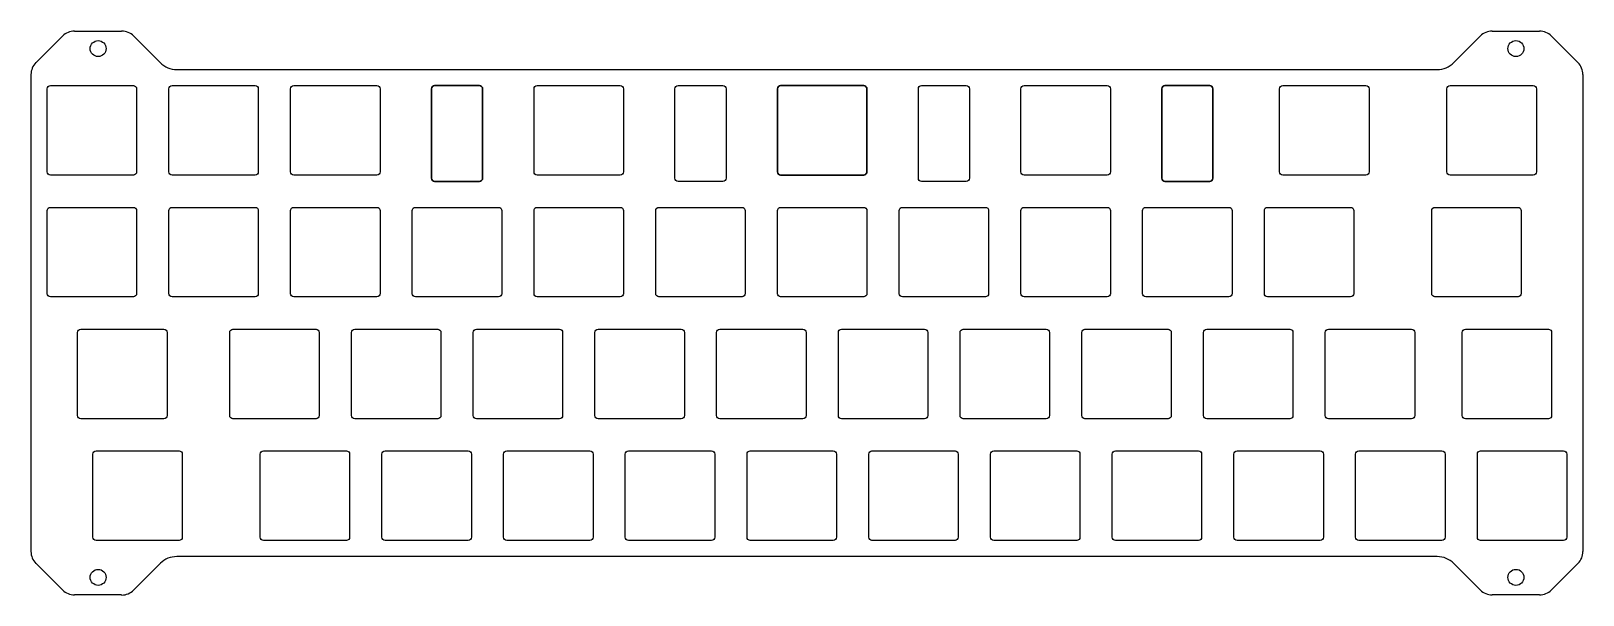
# Model space of a CAD drawing. Header units: millimetres. Extents: x -263 to -20, y -59 to 29.
import ezdxf

# ---------------------------------------------------------------- set-up
doc = ezdxf.new("R2010")
doc.units = ezdxf.units.MM
doc.layers.get('0').update_dxf_attribs({"linetype": 'CONTINUOUS'})

msp = doc.modelspace()

# ---------------------------------------------------------------- linework, layer by layer
for p, q in [((-261.9, 24.19), (-257.76, 28.33)), ((-255.87, 29.11), (-248.5, 29.11)), ((-246.6, 28.33), (-242.46, 24.19)), ((-40.01, 24.19), (-35.87, 28.33)), ((-33.98, 29.11), (-26.61, 29.11)), ((-24.72, 28.33), (-20.58, 24.19)), ((-262.68, -52.28), (-262.68, 22.29)), ((-239.87, 23.11), (-42.61, 23.11)), ((-19.79, 22.29), (-19.79, -52.28)), ((-200.01, 20.08), (-200.01, 6.08)), ((-192.51, 20.58), (-199.51, 20.58)), ((-192.01, 6.08), (-192.01, 20.08)), ((-145.86, 20.08), (-145.86, 7.08)), ((-132.36, 20.58), (-145.36, 20.58)), ((-131.86, 7.08), (-131.86, 20.08)), ((-85.71, 20.08), (-85.71, 6.08)), ((-78.21, 20.58), (-85.21, 20.58)), ((-77.71, 6.08), (-77.71, 20.08)), ((-199.51, 5.58), (-192.51, 5.58)), ((-145.36, 6.58), (-132.36, 6.58)), ((-85.21, 5.58), (-78.21, 5.58)), ((-42.61, -53.09), (-239.87, -53.09)), ((-257.76, -58.31), (-261.9, -54.17)), ((-242.43, -54.13), (-246.6, -58.31)), ((-35.87, -58.31), (-40.01, -54.17)), ((-20.58, -54.17), (-24.72, -58.31)), ((-248.5, -59.09), (-255.87, -59.09)), ((-26.61, -59.09), (-33.98, -59.09))]:
    msp.add_line(p, q)
for points in [[(-246.16, 7.08, -0.414214), (-246.66, 6.58), (-259.66, 6.58, -0.414214), (-260.16, 7.08), (-260.16, 20.08, -0.414214), (-259.66, 20.58), (-246.66, 20.58, -0.414214), (-246.16, 20.08)], [(-227.11, 20.08), (-227.11, 7.08, -0.414214), (-227.61, 6.58), (-240.61, 6.58, -0.414214), (-241.11, 7.08), (-241.11, 20.08, -0.414214), (-240.61, 20.58), (-227.61, 20.58, -0.414214)], [(-208.06, 20.08), (-208.06, 7.08, -0.414214), (-208.56, 6.58), (-221.56, 6.58, -0.414214), (-222.06, 7.08), (-222.06, 20.08, -0.414214), (-221.56, 20.58), (-208.56, 20.58, -0.414214)], [(-192.01, 6.08, -0.414214), (-192.51, 5.58), (-199.51, 5.58, -0.414214), (-200.01, 6.08), (-200.01, 20.08, -0.414214), (-199.51, 20.58), (-192.51, 20.58, -0.414214), (-192.01, 20.08)], [(-183.96, 7.08), (-183.96, 20.08, -0.414214), (-183.46, 20.58), (-170.46, 20.58, -0.414214), (-169.96, 20.08), (-169.96, 7.08, -0.414214), (-170.46, 6.58), (-183.46, 6.58, -0.414214)], [(-153.91, 6.08, -0.414214), (-154.41, 5.58), (-161.41, 5.58, -0.414214), (-161.91, 6.08), (-161.91, 20.08, -0.414214), (-161.41, 20.58), (-154.41, 20.58, -0.414214), (-153.91, 20.08)], [(-145.86, 7.08), (-145.86, 20.08, -0.414214), (-145.36, 20.58), (-132.36, 20.58, -0.414214), (-131.86, 20.08), (-131.86, 7.08, -0.414214), (-132.36, 6.58), (-145.36, 6.58, -0.414214)], [(-115.81, 20.08), (-115.81, 6.08, -0.414214), (-116.31, 5.58), (-123.31, 5.58, -0.414214), (-123.81, 6.08), (-123.81, 20.08, -0.414214), (-123.31, 20.58), (-116.31, 20.58, -0.414214)], [(-94.26, 20.58, -0.414214), (-93.76, 20.08), (-93.76, 7.08, -0.414214), (-94.26, 6.58), (-107.26, 6.58, -0.414214), (-107.76, 7.08), (-107.76, 20.08, -0.414214), (-107.26, 20.58)], [(-78.21, 5.58), (-85.21, 5.58, -0.414214), (-85.71, 6.08), (-85.71, 20.08, -0.414214), (-85.21, 20.58), (-78.21, 20.58, -0.414214), (-77.71, 20.08), (-77.71, 6.08, -0.414214)], [(-66.77, 20.58), (-53.77, 20.58, -0.414214), (-53.27, 20.08), (-53.27, 7.08, -0.414214), (-53.77, 6.58), (-66.77, 6.58, -0.414214), (-67.27, 7.08), (-67.27, 20.08, -0.414214)], [(-27.58, 20.58, -0.414214), (-27.08, 20.08), (-27.08, 7.08, -0.414214), (-27.58, 6.58), (-40.58, 6.58, -0.414214), (-41.08, 7.08), (-41.08, 20.08, -0.414214), (-40.58, 20.58)], [(-259.66, -12.47, -0.414214), (-260.16, -11.97), (-260.16, 1.03, -0.414214), (-259.66, 1.53), (-246.66, 1.53, -0.414214), (-246.16, 1.03), (-246.16, -11.97, -0.414214), (-246.66, -12.47)], [(-240.61, 1.53), (-227.61, 1.53, -0.414214), (-227.11, 1.03), (-227.11, -11.97, -0.414214), (-227.61, -12.47), (-240.61, -12.47, -0.414214), (-241.11, -11.97), (-241.11, 1.03, -0.414214)], [(-221.56, 1.53), (-208.56, 1.53, -0.414214), (-208.06, 1.03), (-208.06, -11.97, -0.414214), (-208.56, -12.47), (-221.56, -12.47, -0.414214), (-222.06, -11.97), (-222.06, 1.03, -0.414214)], [(-203.01, 1.03, -0.414214), (-202.51, 1.53), (-189.51, 1.53, -0.414214), (-189.01, 1.03), (-189.01, -11.97, -0.414214), (-189.51, -12.47), (-202.51, -12.47, -0.414214), (-203.01, -11.97)], [(-183.96, -11.97), (-183.96, 1.03, -0.414214), (-183.46, 1.53), (-170.46, 1.53, -0.414214), (-169.96, 1.03), (-169.96, -11.97, -0.414214), (-170.46, -12.47), (-183.46, -12.47, -0.414214)], [(-151.41, 1.53, -0.414214), (-150.91, 1.03), (-150.91, -11.97, -0.414214), (-151.41, -12.47), (-164.41, -12.47, -0.414214), (-164.91, -11.97), (-164.91, 1.03, -0.414214), (-164.41, 1.53)], [(-132.36, 1.53, -0.414214), (-131.86, 1.03), (-131.86, -11.97, -0.414214), (-132.36, -12.47), (-145.36, -12.47, -0.414214), (-145.86, -11.97), (-145.86, 1.03, -0.414214), (-145.36, 1.53)], [(-113.31, 1.53, -0.414214), (-112.81, 1.03), (-112.81, -11.97, -0.414214), (-113.31, -12.47), (-126.31, -12.47, -0.414214), (-126.81, -11.97), (-126.81, 1.03, -0.414214), (-126.31, 1.53)], [(-107.76, 1.03, -0.414214), (-107.26, 1.53), (-94.26, 1.53, -0.414214), (-93.76, 1.03), (-93.76, -11.97, -0.414214), (-94.26, -12.47), (-107.26, -12.47, -0.414214), (-107.76, -11.97)], [(-88.71, -11.97), (-88.71, 1.03, -0.414214), (-88.21, 1.53), (-75.21, 1.53, -0.414214), (-74.71, 1.03), (-74.71, -11.97, -0.414214), (-75.21, -12.47), (-88.21, -12.47, -0.414214)], [(-56.16, 1.53, -0.414214), (-55.66, 1.03), (-55.66, -11.97, -0.414214), (-56.16, -12.47), (-69.16, -12.47, -0.414214), (-69.66, -11.97), (-69.66, 1.03, -0.414214), (-69.16, 1.53)], [(-43.46, 1.03, -0.414214), (-42.96, 1.53), (-29.96, 1.53, -0.414214), (-29.46, 1.03), (-29.46, -11.97, -0.414214), (-29.96, -12.47), (-42.96, -12.47, -0.414214), (-43.46, -11.97)], [(-241.39, -31.02, -0.414214), (-241.89, -31.52), (-254.89, -31.52, -0.414214), (-255.39, -31.02), (-255.39, -18.02, -0.414214), (-254.89, -17.52), (-241.89, -17.52, -0.414214), (-241.39, -18.02)], [(-231.08, -31.52, -0.414214), (-231.58, -31.02), (-231.58, -18.02, -0.414214), (-231.08, -17.52), (-218.08, -17.52, -0.414214), (-217.58, -18.02), (-217.58, -31.02, -0.414214), (-218.08, -31.52)], [(-199.03, -17.52, -0.414214), (-198.53, -18.02), (-198.53, -31.02, -0.414214), (-199.03, -31.52), (-212.03, -31.52, -0.414214), (-212.53, -31.02), (-212.53, -18.02, -0.414214), (-212.03, -17.52)], [(-179.98, -31.52), (-192.98, -31.52, -0.414214), (-193.48, -31.02), (-193.48, -18.02, -0.414214), (-192.98, -17.52), (-179.98, -17.52, -0.414214), (-179.48, -18.02), (-179.48, -31.02, -0.414214)], [(-160.93, -17.52, -0.414214), (-160.43, -18.02), (-160.43, -31.02, -0.414214), (-160.93, -31.52), (-173.93, -31.52, -0.414214), (-174.43, -31.02), (-174.43, -18.02, -0.414214), (-173.93, -17.52)], [(-155.38, -18.02, -0.414214), (-154.88, -17.52), (-141.88, -17.52, -0.414214), (-141.38, -18.02), (-141.38, -31.02, -0.414214), (-141.88, -31.52), (-154.88, -31.52, -0.414214), (-155.38, -31.02)], [(-122.83, -31.52), (-135.83, -31.52, -0.414214), (-136.33, -31.02), (-136.33, -18.02, -0.414214), (-135.83, -17.52), (-122.83, -17.52, -0.414214), (-122.33, -18.02), (-122.33, -31.02, -0.414214)], [(-116.78, -31.52, -0.414214), (-117.28, -31.02), (-117.28, -18.02, -0.414214), (-116.78, -17.52), (-103.78, -17.52, -0.414214), (-103.28, -18.02), (-103.28, -31.02, -0.414214), (-103.78, -31.52)], [(-97.73, -31.52, -0.414214), (-98.23, -31.02), (-98.23, -18.02, -0.414214), (-97.73, -17.52), (-84.73, -17.52, -0.414214), (-84.23, -18.02), (-84.23, -31.02, -0.414214), (-84.73, -31.52)], [(-79.18, -18.02, -0.414214), (-78.68, -17.52), (-65.68, -17.52, -0.414214), (-65.18, -18.02), (-65.18, -31.02, -0.414214), (-65.68, -31.52), (-78.68, -31.52, -0.414214), (-79.18, -31.02)], [(-59.63, -17.52), (-46.63, -17.52, -0.414214), (-46.13, -18.02), (-46.13, -31.02, -0.414214), (-46.63, -31.52), (-59.63, -31.52, -0.414214), (-60.13, -31.02), (-60.13, -18.02, -0.414214)], [(-38.2, -31.52, -0.414214), (-38.7, -31.02), (-38.7, -18.02, -0.414214), (-38.2, -17.52), (-25.2, -17.52, -0.414214), (-24.7, -18.02), (-24.7, -31.02, -0.414214), (-25.2, -31.52)], [(-253.01, -50.07), (-253.01, -37.07, -0.414214), (-252.51, -36.57), (-239.51, -36.57, -0.414214), (-239.01, -37.07), (-239.01, -50.07, -0.414214), (-239.51, -50.57), (-252.51, -50.57, -0.414214)], [(-213.32, -50.57), (-226.32, -50.57, -0.414214), (-226.82, -50.07), (-226.82, -37.07, -0.414214), (-226.32, -36.57), (-213.32, -36.57, -0.414214), (-212.82, -37.07), (-212.82, -50.07, -0.414214)], [(-194.27, -36.57, -0.414214), (-193.77, -37.07), (-193.77, -50.07, -0.414214), (-194.27, -50.57), (-207.27, -50.57, -0.414214), (-207.77, -50.07), (-207.77, -37.07, -0.414214), (-207.27, -36.57)], [(-175.22, -36.57, -0.414214), (-174.72, -37.07), (-174.72, -50.07, -0.414214), (-175.22, -50.57), (-188.22, -50.57, -0.414214), (-188.72, -50.07), (-188.72, -37.07, -0.414214), (-188.22, -36.57)], [(-156.17, -36.57, -0.414214), (-155.67, -37.07), (-155.67, -50.07, -0.414214), (-156.17, -50.57), (-169.17, -50.57, -0.414214), (-169.67, -50.07), (-169.67, -37.07, -0.414214), (-169.17, -36.57)], [(-150.62, -37.07, -0.414214), (-150.12, -36.57), (-137.12, -36.57, -0.414214), (-136.62, -37.07), (-136.62, -50.07, -0.414214), (-137.12, -50.57), (-150.12, -50.57, -0.414214), (-150.62, -50.07)], [(-118.07, -36.57, -0.414214), (-117.57, -37.07), (-117.57, -50.07, -0.414214), (-118.07, -50.57), (-131.07, -50.57, -0.414214), (-131.57, -50.07), (-131.57, -37.07, -0.414214), (-131.07, -36.57)], [(-112.52, -37.07, -0.414214), (-112.02, -36.57), (-99.02, -36.57, -0.414214), (-98.52, -37.07), (-98.52, -50.07, -0.414214), (-99.02, -50.57), (-112.02, -50.57, -0.414214), (-112.52, -50.07)], [(-79.97, -50.57), (-92.97, -50.57, -0.414214), (-93.47, -50.07), (-93.47, -37.07, -0.414214), (-92.97, -36.57), (-79.97, -36.57, -0.414214), (-79.47, -37.07), (-79.47, -50.07, -0.414214)], [(-60.42, -50.07, -0.414214), (-60.92, -50.57), (-73.92, -50.57, -0.414214), (-74.42, -50.07), (-74.42, -37.07, -0.414214), (-73.92, -36.57), (-60.92, -36.57, -0.414214), (-60.42, -37.07)], [(-41.37, -37.07), (-41.37, -50.07, -0.414214), (-41.87, -50.57), (-54.87, -50.57, -0.414214), (-55.37, -50.07), (-55.37, -37.07, -0.414214), (-54.87, -36.57), (-41.87, -36.57, -0.414214)], [(-35.82, -36.57), (-22.82, -36.57, -0.414214), (-22.32, -37.07), (-22.32, -50.07, -0.414214), (-22.82, -50.57), (-35.82, -50.57, -0.414214), (-36.32, -50.07), (-36.32, -37.07, -0.414214)]]:
    msp.add_lwpolyline(points, format="xyb", close=True)
for centre in [(-252.18, 26.36), (-30.29, 26.36), (-252.18, -56.34), (-30.29, -56.34)]:
    msp.add_circle(centre, 1.25)
for centre, radius, start, end in [((-255.87, 26.43), 2.67, 90, 135), ((-248.5, 26.43), 2.68, 45, 90), ((-33.98, 26.43), 2.68, 90, 135), ((-26.61, 26.43), 2.67, 45, 90), ((-260.01, 22.29), 2.68, 135, 180), ((-239.87, 26.78), 3.68, 225, 270), ((-42.61, 26.78), 3.68, 270, 315), ((-22.47, 22.29), 2.67, 0, 45), ((-199.51, 20.08), 0.5, 90, 180), ((-192.51, 20.08), 0.5, 0, 90), ((-145.36, 20.08), 0.5, 90, 180), ((-132.36, 20.08), 0.5, 0, 90), ((-85.21, 20.08), 0.5, 90, 180), ((-78.21, 20.08), 0.5, 0, 90), ((-199.51, 6.08), 0.5, 180, 270), ((-192.51, 6.08), 0.5, -90, 0), ((-145.36, 7.08), 0.5, 180, 270), ((-132.36, 7.08), 0.5, -90, 0), ((-85.21, 6.08), 0.5, 180, 270), ((-78.21, 6.08), 0.5, -90, 0), ((-260.01, -52.28), 2.68, 180, 225), ((-239.87, -56.77), 3.68, 90, 134.2962), ((-42.61, -56.77), 3.68, 45, 90), ((-22.47, -52.28), 2.68, 315, 360), ((-255.87, -56.42), 2.67, 225, 270), ((-248.5, -56.42), 2.68, 270, 315), ((-33.98, -56.42), 2.67, 225, 270), ((-26.61, -56.42), 2.67, 270, 315)]:
    msp.add_arc(centre, radius, start, end)

doc.saveas('drawing.dxf')
